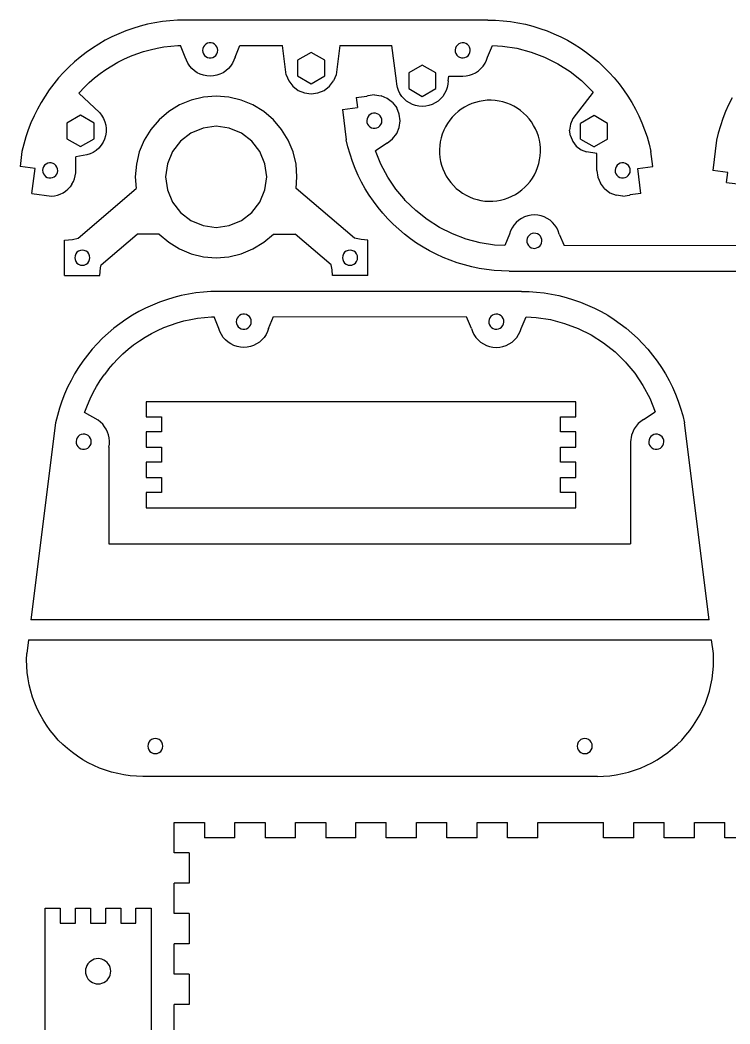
# Model space of a CAD drawing. Extents: x -205 to 205, y -255 to 210.
# Drawn here: x -202.2 to -61.6, y 9.1 to 207.8 of the extents above; entities that cross this region are included whole.
import ezdxf

# ---------------------------------------------------------------- set-up
doc = ezdxf.new("R2010")
doc.units = 0
doc.layers.get('0').update_dxf_attribs({"linetype": 'CONTINUOUS'})

msp = doc.modelspace()

# ---------------------------------------------------------------- linework, layer by layer
for p, q in [((-176.94, 206.96), (-178.39, 206.59)), ((-175.48, 207.26), (-176.94, 206.96)), ((-174, 207.5), (-175.48, 207.26)), ((-172.52, 207.67), (-174, 207.5)), ((-171.03, 207.77), (-172.52, 207.67)), ((-169.54, 207.8), (-171.03, 207.77)), ((-109.54, 207.8), (-169.54, 207.8)), ((-109.54, 207.8), (-108.05, 207.77)), ((-108.05, 207.77), (-106.56, 207.67)), ((-106.56, 207.67), (-105.07, 207.5)), ((-105.07, 207.5), (-103.6, 207.26)), ((-103.6, 207.26), (-102.14, 206.96)), ((-102.14, 206.96), (-100.69, 206.59)), ((-182.61, 205.1), (-183.97, 204.48)), ((-181.22, 205.66), (-182.61, 205.1)), ((-179.82, 206.16), (-181.22, 205.66)), ((-178.39, 206.59), (-179.82, 206.16)), ((-100.69, 206.59), (-99.26, 206.16)), ((-99.26, 206.16), (-97.85, 205.66)), ((-97.85, 205.66), (-96.47, 205.1)), ((-96.47, 205.1), (-95.11, 204.48)), ((-186.59, 203.06), (-187.85, 202.26)), ((-185.29, 203.8), (-186.59, 203.06)), ((-183.97, 204.48), (-185.29, 203.8)), ((-172.3, 202.66), (-170.92, 202.76)), ((-170.92, 202.76), (-170.41, 202.77)), ((-169.47, 200.48), (-170.41, 202.77)), ((-165.67, 202.79), (-165.87, 202.49)), ((-165.4, 203.03), (-165.67, 202.79)), ((-165.08, 203.2), (-165.4, 203.03)), ((-164.73, 203.29), (-165.08, 203.2)), ((-164.37, 203.29), (-164.73, 203.29)), ((-164.02, 203.21), (-164.37, 203.29)), ((-163.7, 203.04), (-164.02, 203.21)), ((-163.43, 202.8), (-163.7, 203.04)), ((-163.22, 202.51), (-163.43, 202.8)), ((-159.61, 200.48), (-158.65, 202.8)), ((-158.65, 202.8), (-150.23, 202.8)), ((-149.47, 196.98), (-150.23, 202.8)), ((-138.85, 202.8), (-139.61, 196.98)), ((-138.85, 202.8), (-128.56, 202.8)), ((-127.64, 195.8), (-128.56, 202.8)), ((-115.6, 202.86), (-115.82, 202.58)), ((-115.31, 203.09), (-115.6, 202.86)), ((-114.99, 203.23), (-115.31, 203.09)), ((-114.63, 203.3), (-114.99, 203.23)), ((-114.27, 203.28), (-114.63, 203.3)), ((-113.92, 203.17), (-114.27, 203.28)), ((-113.61, 202.98), (-113.92, 203.17)), ((-113.36, 202.73), (-113.61, 202.98)), ((-113.17, 202.42), (-113.36, 202.73)), ((-109.61, 200.48), (-108.66, 202.77)), ((-108.66, 202.77), (-106.66, 202.65)), ((-95.11, 204.48), (-93.78, 203.8)), ((-93.78, 203.8), (-92.49, 203.06)), ((-92.49, 203.06), (-91.23, 202.26)), ((-189.07, 201.4), (-190.26, 200.49)), ((-187.85, 202.26), (-189.07, 201.4)), ((-180.33, 200.63), (-179.04, 201.13)), ((-179.04, 201.13), (-177.73, 201.57)), ((-177.73, 201.57), (-176.39, 201.94)), ((-176.39, 201.94), (-175.04, 202.25)), ((-175.04, 202.25), (-173.68, 202.49)), ((-173.68, 202.49), (-172.3, 202.66)), ((-166, 202.15), (-166.04, 201.79)), ((-166.04, 201.79), (-165.99, 201.43)), ((-165.87, 202.49), (-166, 202.15)), ((-165.99, 201.43), (-165.86, 201.09)), ((-165.86, 201.09), (-165.65, 200.8)), ((-165.65, 200.8), (-165.38, 200.56)), ((-163.67, 200.58), (-163.41, 200.82)), ((-163.41, 200.82), (-163.2, 201.12)), ((-163.09, 202.18), (-163.22, 202.51)), ((-163.2, 201.12), (-163.08, 201.46)), ((-163.04, 201.82), (-163.09, 202.18)), ((-163.08, 201.46), (-163.04, 201.82)), ((-144.54, 201.4), (-147.22, 199.85)), ((-141.85, 199.85), (-144.54, 201.4)), ((-115.97, 202.25), (-116.04, 201.89)), ((-116.04, 201.89), (-116.01, 201.53)), ((-116.01, 201.53), (-115.91, 201.19)), ((-115.82, 202.58), (-115.97, 202.25)), ((-115.91, 201.19), (-115.72, 200.88)), ((-115.72, 200.88), (-115.46, 200.62)), ((-113.76, 200.52), (-113.48, 200.74)), ((-113.48, 200.74), (-113.26, 201.03)), ((-113.26, 201.03), (-113.11, 201.36)), ((-113.06, 202.07), (-113.17, 202.42)), ((-113.11, 201.36), (-113.04, 201.71)), ((-113.04, 201.71), (-113.06, 202.07)), ((-106.66, 202.65), (-103.81, 202.21)), ((-103.81, 202.21), (-101.02, 201.47)), ((-101.02, 201.47), (-98.32, 200.46)), ((-91.23, 202.26), (-90.01, 201.4)), ((-90.01, 201.4), (-88.82, 200.49)), ((-191.4, 199.53), (-192.49, 198.51)), ((-190.26, 200.49), (-191.4, 199.53)), ((-185.2, 198), (-184.03, 198.75)), ((-184.03, 198.75), (-182.83, 199.44)), ((-182.83, 199.44), (-181.6, 200.07)), ((-181.6, 200.07), (-180.33, 200.63)), ((-169.25, 199.85), (-169.47, 200.48)), ((-168.96, 199.25), (-169.25, 199.85)), ((-168.58, 198.7), (-168.96, 199.25)), ((-165.38, 200.56), (-165.06, 200.39)), ((-165.06, 200.39), (-164.71, 200.31)), ((-164.71, 200.31), (-164.34, 200.31)), ((-164.34, 200.31), (-163.99, 200.4)), ((-163.99, 200.4), (-163.67, 200.58)), ((-160.12, 199.25), (-160.49, 198.7)), ((-159.83, 199.85), (-160.12, 199.25)), ((-159.61, 200.48), (-159.83, 199.85)), ((-147.22, 199.85), (-147.22, 196.75)), ((-141.85, 196.75), (-141.85, 199.85)), ((-122.54, 198.9), (-125.22, 197.35)), ((-119.85, 197.35), (-122.54, 198.9)), ((-115.46, 200.62), (-115.15, 200.43)), ((-115.15, 200.43), (-114.81, 200.33)), ((-114.81, 200.33), (-114.45, 200.3)), ((-114.45, 200.3), (-114.09, 200.37)), ((-114.09, 200.37), (-113.76, 200.52)), ((-110.49, 198.7), (-110.12, 199.25)), ((-110.12, 199.25), (-109.83, 199.85)), ((-109.83, 199.85), (-109.61, 200.48)), ((-98.32, 200.46), (-95.74, 199.16)), ((-95.74, 199.16), (-93.3, 197.62)), ((-88.82, 200.49), (-87.68, 199.53)), ((-87.68, 199.53), (-86.59, 198.51)), ((-193.54, 197.45), (-194.54, 196.34)), ((-192.49, 198.51), (-193.54, 197.45)), ((-187.42, 196.34), (-186.33, 197.2)), ((-186.33, 197.2), (-185.2, 198)), ((-168.15, 198.2), (-168.58, 198.7)), ((-167.64, 197.76), (-168.15, 198.2)), ((-167.09, 197.39), (-167.64, 197.76)), ((-166.49, 197.09), (-167.09, 197.39)), ((-165.86, 196.88), (-166.49, 197.09)), ((-165.2, 196.75), (-165.86, 196.88)), ((-164.54, 196.7), (-165.2, 196.75)), ((-163.87, 196.75), (-164.54, 196.7)), ((-163.22, 196.88), (-163.87, 196.75)), ((-162.59, 197.09), (-163.22, 196.88)), ((-161.99, 197.39), (-162.59, 197.09)), ((-161.43, 197.76), (-161.99, 197.39)), ((-160.93, 198.2), (-161.43, 197.76)), ((-160.49, 198.7), (-160.93, 198.2)), ((-149.47, 196.98), (-148.96, 195.75)), ((-147.22, 196.75), (-144.54, 195.2)), ((-144.54, 195.2), (-141.85, 196.75)), ((-139.61, 196.98), (-140.12, 195.75)), ((-125.22, 197.35), (-125.22, 194.25)), ((-119.85, 194.25), (-119.85, 197.35)), ((-114.54, 196.7), (-113.87, 196.75)), ((-113.87, 196.75), (-113.22, 196.88)), ((-113.22, 196.88), (-112.59, 197.09)), ((-112.59, 197.09), (-111.99, 197.39)), ((-111.99, 197.39), (-111.43, 197.76)), ((-111.43, 197.76), (-110.93, 198.2)), ((-110.93, 198.2), (-110.49, 198.7)), ((-93.3, 197.62), (-91.04, 195.82)), ((-86.59, 198.51), (-85.54, 197.45)), ((-85.54, 197.45), (-84.54, 196.34)), ((-195.49, 195.19), (-196.38, 193.99)), ((-194.54, 196.34), (-195.49, 195.19)), ((-189.46, 194.47), (-188.46, 195.43)), ((-188.46, 195.43), (-187.42, 196.34)), ((-148.96, 195.75), (-148.15, 194.7)), ((-140.93, 194.7), (-140.12, 195.75)), ((-127.6, 195.14), (-127.64, 195.8)), ((-127.47, 194.48), (-127.6, 195.14)), ((-117.48, 195.14), (-117.61, 194.48)), ((-117.44, 195.8), (-117.48, 195.14)), ((-117.44, 195.8), (-117.32, 196.7)), ((-117.32, 196.7), (-114.54, 196.7)), ((-91.04, 195.82), (-88.98, 193.81)), ((-84.54, 196.34), (-83.59, 195.19)), ((-83.59, 195.19), (-82.69, 193.99)), ((-197.23, 192.76), (-198.01, 191.49)), ((-196.38, 193.99), (-197.23, 192.76)), ((-190.51, 193.34), (-190.4, 193.46)), ((-190.51, 193.34), (-186.46, 189.49)), ((-190.4, 193.46), (-189.46, 194.47)), ((-163.35, 192.77), (-165.85, 192.57)), ((-160.84, 192.57), (-163.35, 192.77)), ((-148.15, 194.7), (-147.09, 193.89)), ((-147.09, 193.89), (-145.86, 193.38)), ((-145.86, 193.38), (-144.54, 193.2)), ((-144.54, 193.2), (-143.22, 193.38)), ((-143.22, 193.38), (-141.99, 193.89)), ((-141.99, 193.89), (-140.93, 194.7)), ((-133.34, 192.8), (-133.53, 192.73)), ((-132.02, 192.98), (-133.34, 192.8)), ((-132.02, 192.98), (-130.7, 192.8)), ((-129.47, 192.3), (-130.7, 192.8)), ((-127.25, 193.85), (-127.47, 194.48)), ((-126.96, 193.25), (-127.25, 193.85)), ((-126.58, 192.7), (-126.96, 193.25)), ((-125.22, 194.25), (-122.54, 192.7)), ((-122.54, 192.7), (-119.85, 194.25)), ((-118.12, 193.25), (-118.49, 192.7)), ((-117.83, 193.85), (-118.12, 193.25)), ((-117.61, 194.48), (-117.83, 193.85)), ((-88.74, 193.53), (-92.76, 188.29)), ((-88.98, 193.81), (-88.74, 193.53)), ((-82.69, 193.99), (-81.85, 192.76)), ((-81.85, 192.76), (-81.07, 191.49)), ((-198.01, 191.49), (-198.73, 190.18)), ((-170.61, 191.02), (-172.75, 189.71)), ((-168.29, 191.98), (-170.61, 191.02)), ((-165.85, 192.57), (-168.29, 191.98)), ((-158.4, 191.98), (-160.84, 192.57)), ((-156.08, 191.02), (-158.4, 191.98)), ((-153.94, 189.71), (-156.08, 191.02)), ((-135.62, 192.47), (-133.53, 192.73)), ((-135.62, 192.47), (-135.37, 190.48)), ((-128.42, 191.48), (-129.47, 192.3)), ((-128.42, 191.48), (-127.61, 190.43)), ((-126.15, 192.2), (-126.58, 192.7)), ((-125.64, 191.76), (-126.15, 192.2)), ((-125.09, 191.39), (-125.64, 191.76)), ((-124.49, 191.09), (-125.09, 191.39)), ((-123.86, 190.88), (-124.49, 191.09)), ((-123.2, 190.75), (-123.86, 190.88)), ((-121.22, 190.88), (-121.87, 190.75)), ((-120.59, 191.09), (-121.22, 190.88)), ((-119.99, 191.39), (-120.59, 191.09)), ((-119.43, 191.76), (-119.99, 191.39)), ((-118.93, 192.2), (-119.43, 191.76)), ((-118.49, 192.7), (-118.93, 192.2)), ((-113.48, 190.95), (-114.17, 190.58)), ((-112.76, 191.26), (-113.48, 190.95)), ((-112.02, 191.52), (-112.76, 191.26)), ((-111.26, 191.71), (-112.02, 191.52)), ((-110.48, 191.85), (-111.26, 191.71)), ((-109.7, 191.92), (-110.48, 191.85)), ((-108.92, 191.93), (-109.7, 191.92)), ((-108.13, 191.89), (-108.92, 191.93)), ((-107.35, 191.78), (-108.13, 191.89)), ((-106.59, 191.6), (-107.35, 191.78)), ((-105.84, 191.37), (-106.59, 191.6)), ((-105.11, 191.09), (-105.84, 191.37)), ((-104.4, 190.74), (-105.11, 191.09)), ((-81.07, 191.49), (-80.34, 190.18)), ((-61.9, 191.05), (-62.5, 189.69)), ((-61.23, 192.39), (-61.9, 191.05)), ((-199.4, 188.85), (-200.01, 187.48)), ((-198.73, 190.18), (-199.4, 188.85)), ((-190.2, 188.96), (-192.88, 187.41)), ((-187.51, 187.41), (-190.2, 188.96)), ((-186.46, 189.49), (-186.02, 188.95)), ((-186.02, 188.95), (-185.66, 188.34)), ((-172.75, 189.71), (-174.66, 188.08)), ((-152.03, 188.08), (-153.94, 189.71)), ((-138.35, 190.11), (-135.37, 190.48)), ((-138.35, 190.11), (-137.6, 184.13)), ((-133.12, 188.9), (-133.33, 188.61)), ((-132.84, 189.14), (-133.12, 188.9)), ((-132.52, 189.29), (-132.84, 189.14)), ((-132.17, 189.37), (-132.52, 189.29)), ((-131.8, 189.36), (-132.17, 189.37)), ((-131.46, 189.27), (-131.8, 189.36)), ((-131.14, 189.09), (-131.46, 189.27)), ((-130.88, 188.84), (-131.14, 189.09)), ((-130.68, 188.54), (-130.88, 188.84)), ((-127.1, 189.2), (-127.61, 190.43)), ((-126.92, 187.88), (-127.1, 189.2)), ((-122.54, 190.7), (-123.2, 190.75)), ((-121.87, 190.75), (-122.54, 190.7)), ((-116.05, 189.17), (-116.6, 188.61)), ((-115.46, 189.69), (-116.05, 189.17)), ((-114.84, 190.16), (-115.46, 189.69)), ((-114.17, 190.58), (-114.84, 190.16)), ((-103.73, 190.34), (-104.4, 190.74)), ((-103.08, 189.89), (-103.73, 190.34)), ((-102.48, 189.39), (-103.08, 189.89)), ((-101.91, 188.84), (-102.48, 189.39)), ((-101.39, 188.25), (-101.91, 188.84)), ((-88.54, 188.9), (-91.22, 187.35)), ((-85.85, 187.35), (-88.54, 188.9)), ((-80.34, 190.18), (-79.68, 188.85)), ((-79.68, 188.85), (-79.07, 187.48)), ((-62.5, 189.69), (-63.04, 188.3)), ((-200.01, 187.48), (-200.55, 186.09)), ((-192.88, 187.41), (-192.88, 184.31)), ((-187.51, 184.31), (-187.51, 187.41)), ((-185.66, 188.34), (-185.39, 187.69)), ((-185.39, 187.69), (-185.21, 187.01)), ((-185.21, 187.01), (-185.12, 186.32)), ((-174.66, 188.08), (-176.29, 186.17)), ((-150.4, 186.17), (-152.03, 188.08)), ((-133.47, 188.28), (-133.52, 187.92)), ((-133.52, 187.92), (-133.49, 187.56)), ((-133.49, 187.56), (-133.37, 187.22)), ((-133.33, 188.61), (-133.47, 188.28)), ((-133.37, 187.22), (-133.17, 186.91)), ((-133.17, 186.91), (-132.9, 186.68)), ((-131.21, 186.62), (-130.93, 186.85)), ((-130.93, 186.85), (-130.72, 187.15)), ((-130.72, 187.15), (-130.58, 187.48)), ((-130.56, 188.2), (-130.68, 188.54)), ((-130.58, 187.48), (-130.53, 187.84)), ((-130.53, 187.84), (-130.56, 188.2)), ((-127.1, 186.56), (-126.92, 187.88)), ((-117.55, 187.36), (-117.95, 186.68)), ((-117.1, 188), (-117.55, 187.36)), ((-116.6, 188.61), (-117.1, 188)), ((-100.92, 187.63), (-101.39, 188.25)), ((-100.5, 186.96), (-100.92, 187.63)), ((-100.13, 186.27), (-100.5, 186.96)), ((-93.21, 187.21), (-93.37, 186.04)), ((-92.76, 188.29), (-93.21, 187.21)), ((-91.22, 184.25), (-91.22, 187.35)), ((-85.85, 184.25), (-85.85, 187.35)), ((-79.07, 187.48), (-78.53, 186.09)), ((-63.52, 186.88), (-63.94, 185.45)), ((-63.04, 188.3), (-63.52, 186.88)), ((-200.55, 186.09), (-201.03, 184.68)), ((-185.24, 184.92), (-185.44, 184.25)), ((-185.13, 185.61), (-185.24, 184.92)), ((-185.12, 186.32), (-185.13, 185.61)), ((-176.29, 186.17), (-177.6, 184.03)), ((-168.35, 185.43), (-170.42, 183.84)), ((-165.93, 186.42), (-168.35, 185.43)), ((-163.35, 186.77), (-165.93, 186.42)), ((-160.76, 186.42), (-163.35, 186.77)), ((-158.35, 185.43), (-160.76, 186.42)), ((-156.27, 183.84), (-158.35, 185.43)), ((-149.09, 184.03), (-150.4, 186.17)), ((-132.9, 186.68), (-132.59, 186.49)), ((-132.59, 186.49), (-132.25, 186.39)), ((-132.25, 186.39), (-131.88, 186.39)), ((-131.88, 186.39), (-131.53, 186.46)), ((-131.53, 186.46), (-131.21, 186.62)), ((-128.42, 184.27), (-127.61, 185.33)), ((-127.61, 185.33), (-127.1, 186.56)), ((-118.58, 185.25), (-118.81, 184.5)), ((-118.29, 185.98), (-118.58, 185.25)), ((-117.95, 186.68), (-118.29, 185.98)), ((-99.82, 185.55), (-100.13, 186.27)), ((-99.57, 184.81), (-99.82, 185.55)), ((-99.37, 184.05), (-99.57, 184.81)), ((-93.21, 184.88), (-93.37, 186.04)), ((-93.21, 184.88), (-92.76, 183.79)), ((-78.53, 186.09), (-78.05, 184.68)), ((-63.94, 185.45), (-64.29, 184)), ((-201.44, 183.24), (-201.79, 181.79)), ((-201.03, 184.68), (-201.44, 183.24)), ((-192.88, 184.31), (-190.2, 182.76)), ((-190.2, 182.76), (-187.51, 184.31)), ((-186.11, 183.01), (-186.56, 182.48)), ((-185.73, 183.61), (-186.11, 183.01)), ((-185.44, 184.25), (-185.73, 183.61)), ((-177.6, 184.03), (-178.56, 181.71)), ((-170.42, 183.84), (-172.01, 181.77)), ((-154.68, 181.77), (-156.27, 183.84)), ((-148.13, 181.71), (-149.09, 184.03)), ((-137.25, 182.68), (-137.6, 184.13)), ((-129.47, 183.46), (-131.8, 181.95)), ((-129.47, 183.46), (-128.42, 184.27)), ((-119.09, 182.95), (-119.14, 182.17)), ((-118.98, 183.73), (-119.09, 182.95)), ((-118.81, 184.5), (-118.98, 183.73)), ((-99.24, 183.27), (-99.37, 184.05)), ((-99.16, 182.49), (-99.24, 183.27)), ((-92.76, 183.79), (-92.05, 182.86)), ((-92.05, 182.86), (-91.12, 182.15)), ((-91.22, 184.25), (-88.54, 182.7)), ((-85.85, 184.25), (-88.54, 182.7)), ((-78.05, 184.68), (-77.64, 183.24)), ((-77.64, 183.24), (-77.29, 181.79)), ((-64.29, 184), (-65.03, 178.02)), ((-201.79, 181.79), (-202.17, 178.79)), ((-188.97, 181.1), (-191.11, 180.71)), ((-188.3, 181.31), (-188.97, 181.1)), ((-187.67, 181.62), (-188.3, 181.31)), ((-187.09, 182.01), (-187.67, 181.62)), ((-186.56, 182.48), (-187.09, 182.01)), ((-178.56, 181.71), (-179.15, 179.27)), ((-172.01, 181.77), (-173, 179.35)), ((-153.69, 179.35), (-154.68, 181.77)), ((-147.54, 179.27), (-148.13, 181.71)), ((-136.84, 181.24), (-137.25, 182.68)), ((-136.36, 179.83), (-136.84, 181.24)), ((-130.72, 179.27), (-131.8, 181.95)), ((-119.14, 182.17), (-119.13, 181.38)), ((-119.13, 181.38), (-119.06, 180.6)), ((-99.31, 180.14), (-99.2, 180.92)), ((-99.2, 180.92), (-99.15, 181.71)), ((-99.15, 181.71), (-99.16, 182.49)), ((-91.12, 182.15), (-90.03, 181.7)), ((-87.97, 181.42), (-90.03, 181.7)), ((-87.97, 178.04), (-87.97, 181.42)), ((-76.91, 178.79), (-77.29, 181.79)), ((-197.3, 179.07), (-197.52, 178.78)), ((-197.02, 179.3), (-197.3, 179.07)), ((-196.7, 179.46), (-197.02, 179.3)), ((-196.34, 179.54), (-196.7, 179.46)), ((-195.98, 179.53), (-196.34, 179.54)), ((-195.63, 179.43), (-195.98, 179.53)), ((-195.32, 179.25), (-195.63, 179.43)), ((-195.06, 179), (-195.32, 179.25)), ((-194.86, 178.7), (-195.06, 179)), ((-191.11, 178.18), (-191.11, 180.71)), ((-179.15, 179.27), (-179.35, 176.77)), ((-173, 179.35), (-173.35, 176.77)), ((-153.35, 176.77), (-153.69, 179.35)), ((-147.35, 176.77), (-147.54, 179.27)), ((-135.82, 178.44), (-136.36, 179.83)), ((-129.37, 176.72), (-130.72, 179.27)), ((-119.06, 180.6), (-118.92, 179.83)), ((-118.92, 179.83), (-118.73, 179.07)), ((-118.73, 179.07), (-118.47, 178.33)), ((-99.71, 178.63), (-99.48, 179.38)), ((-99.48, 179.38), (-99.31, 180.14)), ((-83.96, 179.07), (-84.17, 178.78)), ((-83.68, 179.3), (-83.96, 179.07)), ((-83.36, 179.46), (-83.68, 179.3)), ((-83.01, 179.54), (-83.36, 179.46)), ((-82.65, 179.53), (-83.01, 179.54)), ((-82.3, 179.43), (-82.65, 179.53)), ((-81.99, 179.24), (-82.3, 179.43)), ((-81.72, 179.01), (-81.99, 179.24)), ((-81.52, 178.7), (-81.72, 179.01)), ((-199.19, 178.41), (-202.17, 178.79)), ((-199.81, 173.45), (-199.19, 178.41)), ((-197.66, 178.45), (-197.71, 178.09)), ((-197.71, 178.09), (-197.68, 177.73)), ((-197.68, 177.73), (-197.56, 177.39)), ((-197.52, 178.78), (-197.66, 178.45)), ((-197.56, 177.39), (-197.36, 177.09)), ((-197.36, 177.09), (-197.1, 176.84)), ((-195.4, 176.78), (-195.12, 177.01)), ((-195.12, 177.01), (-194.91, 177.3)), ((-194.91, 177.3), (-194.77, 177.64)), ((-194.74, 178.35), (-194.86, 178.7)), ((-194.77, 177.64), (-194.71, 177.99)), ((-194.71, 177.99), (-194.74, 178.35)), ((-191.39, 176.39), (-191.23, 176.97)), ((-191.23, 176.97), (-191.13, 177.58)), ((-191.13, 177.58), (-191.11, 178.18)), ((-135.21, 177.07), (-135.82, 178.44)), ((-134.55, 175.74), (-135.21, 177.07)), ((-118.47, 178.33), (-118.16, 177.6)), ((-118.16, 177.6), (-117.79, 176.91)), ((-117.79, 176.91), (-117.37, 176.25)), ((-100.74, 176.52), (-100.34, 177.19)), ((-100.34, 177.19), (-100, 177.9)), ((-100, 177.9), (-99.71, 178.63)), ((-87.97, 178.04), (-87.79, 176.72)), ((-84.31, 178.44), (-84.37, 178.08)), ((-84.37, 178.08), (-84.33, 177.72)), ((-84.33, 177.72), (-84.21, 177.38)), ((-84.17, 178.78), (-84.31, 178.44)), ((-84.21, 177.38), (-84.01, 177.08)), ((-84.01, 177.08), (-83.75, 176.83)), ((-82.05, 176.79), (-81.77, 177.02)), ((-81.77, 177.02), (-81.56, 177.31)), ((-81.56, 177.31), (-81.42, 177.65)), ((-81.4, 178.36), (-81.52, 178.7)), ((-81.42, 177.65), (-81.37, 178)), ((-81.37, 178), (-81.4, 178.36)), ((-79.89, 178.41), (-76.91, 178.79)), ((-79.27, 173.45), (-79.89, 178.41)), ((-62.06, 177.64), (-65.03, 178.02)), ((-62.3, 175.66), (-62.06, 177.64)), ((-197.1, 176.84), (-196.79, 176.66)), ((-196.79, 176.66), (-196.44, 176.56)), ((-196.44, 176.56), (-196.08, 176.55)), ((-196.08, 176.55), (-195.73, 176.62)), ((-195.73, 176.62), (-195.4, 176.78)), ((-191.92, 175.29), (-192.27, 174.8)), ((-191.92, 175.29), (-191.62, 175.83)), ((-191.62, 175.83), (-191.39, 176.39)), ((-179.35, 176.77), (-179.16, 174.48)), ((-173.35, 176.77), (-173, 174.18)), ((-153.69, 174.18), (-153.35, 176.77)), ((-147.53, 174.48), (-147.35, 176.77)), ((-133.82, 174.43), (-134.55, 175.74)), ((-127.76, 174.33), (-129.37, 176.72)), ((-117.37, 176.25), (-116.9, 175.62)), ((-116.9, 175.62), (-116.38, 175.03)), ((-116.38, 175.03), (-115.82, 174.49)), ((-102.24, 174.7), (-101.69, 175.27)), ((-101.69, 175.27), (-101.19, 175.87)), ((-101.19, 175.87), (-100.74, 176.52)), ((-87.79, 176.72), (-87.28, 175.49)), ((-86.47, 174.44), (-87.28, 175.49)), ((-83.75, 176.83), (-83.43, 176.66)), ((-83.43, 176.66), (-83.09, 176.56)), ((-83.09, 176.56), (-82.72, 176.55)), ((-82.72, 176.55), (-82.37, 176.63)), ((-82.37, 176.63), (-82.05, 176.79)), ((-62.3, 175.66), (-58.47, 175.18)), ((-199.81, 173.45), (-195.97, 172.97)), ((-195.97, 172.97), (-195.37, 173.01)), ((-195.37, 173.01), (-194.78, 173.15)), ((-194.78, 173.15), (-194.2, 173.36)), ((-194.2, 173.36), (-193.66, 173.63)), ((-193.66, 173.63), (-193.15, 173.96)), ((-193.15, 173.96), (-192.69, 174.36)), ((-192.69, 174.36), (-192.27, 174.8)), ((-190.65, 164.66), (-179.16, 174.48)), ((-173, 174.18), (-172.01, 171.77)), ((-154.68, 171.77), (-153.69, 174.18)), ((-135.99, 164.63), (-147.53, 174.48)), ((-133.04, 173.16), (-133.82, 174.43)), ((-132.2, 171.93), (-133.04, 173.16)), ((-126.22, 172.46), (-127.76, 174.33)), ((-115.82, 174.49), (-115.21, 173.99)), ((-115.21, 173.99), (-114.57, 173.53)), ((-114.57, 173.53), (-113.89, 173.13)), ((-113.89, 173.13), (-113.19, 172.79)), ((-105.53, 172.61), (-104.81, 172.92)), ((-104.81, 172.92), (-104.12, 173.29)), ((-104.12, 173.29), (-103.46, 173.71)), ((-103.46, 173.71), (-102.83, 174.18)), ((-102.83, 174.18), (-102.24, 174.7)), ((-86.47, 174.44), (-85.42, 173.63)), ((-85.42, 173.63), (-84.19, 173.12)), ((-82.87, 172.94), (-84.19, 173.12)), ((-82.87, 172.94), (-81.55, 173.12)), ((-81.55, 173.12), (-81.36, 173.19)), ((-79.27, 173.45), (-81.36, 173.19)), ((-172.01, 171.77), (-170.42, 169.69)), ((-156.27, 169.69), (-154.68, 171.77)), ((-131.3, 170.73), (-132.2, 171.93)), ((-126.15, 172.39), (-126.22, 172.46)), ((-125.91, 172.11), (-126.15, 172.39)), ((-123.85, 170.1), (-125.91, 172.11)), ((-113.19, 172.79), (-112.46, 172.5)), ((-112.46, 172.5), (-111.71, 172.27)), ((-111.71, 172.27), (-110.94, 172.1)), ((-110.94, 172.1), (-110.16, 171.99)), ((-110.16, 171.99), (-109.38, 171.94)), ((-109.38, 171.94), (-108.59, 171.95)), ((-108.59, 171.95), (-107.81, 172.03)), ((-107.81, 172.03), (-107.04, 172.16)), ((-107.04, 172.16), (-106.28, 172.36)), ((-106.28, 172.36), (-105.53, 172.61)), ((-170.42, 169.69), (-168.35, 168.1)), ((-158.35, 168.1), (-156.27, 169.69)), ((-130.35, 169.58), (-131.3, 170.73)), ((-129.35, 168.47), (-130.35, 169.58)), ((-121.59, 168.31), (-123.85, 170.1)), ((-101.67, 169.05), (-102.3, 168.83)), ((-101.02, 169.18), (-101.67, 169.05)), ((-100.35, 169.22), (-101.02, 169.18)), ((-99.69, 169.18), (-100.35, 169.22)), ((-99.03, 169.05), (-99.69, 169.18)), ((-98.4, 168.83), (-99.03, 169.05)), ((-168.35, 168.1), (-165.93, 167.11)), ((-165.93, 167.11), (-163.35, 166.77)), ((-163.35, 166.77), (-160.76, 167.11)), ((-160.76, 167.11), (-158.35, 168.1)), ((-128.3, 167.41), (-129.35, 168.47)), ((-127.21, 166.4), (-128.3, 167.41)), ((-119.15, 166.76), (-121.59, 168.31)), ((-104.4, 167.22), (-104.77, 166.67)), ((-103.96, 167.73), (-104.4, 167.22)), ((-103.46, 168.17), (-103.96, 167.73)), ((-102.9, 168.54), (-103.46, 168.17)), ((-102.3, 168.83), (-102.9, 168.54)), ((-97.8, 168.54), (-98.4, 168.83)), ((-97.25, 168.17), (-97.8, 168.54)), ((-96.75, 167.73), (-97.25, 168.17)), ((-96.31, 167.22), (-96.75, 167.73)), ((-95.93, 166.67), (-96.31, 167.22)), ((-186.09, 159.38), (-178.99, 165.45)), ((-174.66, 165.45), (-178.99, 165.45)), ((-174.66, 165.45), (-172.75, 163.82)), ((-153.94, 163.82), (-152.03, 165.45)), ((-152.03, 165.45), (-147.7, 165.45)), ((-140.57, 159.36), (-147.7, 165.45)), ((-126.07, 165.43), (-127.21, 166.4)), ((-124.89, 164.52), (-126.07, 165.43)), ((-116.57, 165.47), (-119.15, 166.76)), ((-113.87, 164.45), (-116.57, 165.47)), ((-105.28, 165.44), (-106.23, 163.15)), ((-105.06, 166.07), (-105.28, 165.44)), ((-104.77, 166.67), (-105.06, 166.07)), ((-101.41, 165.18), (-101.64, 164.9)), ((-101.13, 165.4), (-101.41, 165.18)), ((-100.8, 165.55), (-101.13, 165.4)), ((-100.44, 165.62), (-100.8, 165.55)), ((-100.08, 165.59), (-100.44, 165.62)), ((-99.74, 165.49), (-100.08, 165.59)), ((-99.43, 165.3), (-99.74, 165.49)), ((-99.17, 165.04), (-99.43, 165.3)), ((-98.98, 164.73), (-99.17, 165.04)), ((-95.64, 166.07), (-95.93, 166.67)), ((-95.43, 165.44), (-95.64, 166.07)), ((-95.43, 165.44), (-94.48, 163.15)), ((-193.35, 164.27), (-191.76, 164.39)), ((-193.35, 157.27), (-193.35, 164.27)), ((-191.76, 164.39), (-190.65, 164.66)), ((-172.75, 163.82), (-170.61, 162.51)), ((-156.08, 162.51), (-153.94, 163.82)), ((-134.65, 164.35), (-135.99, 164.63)), ((-133.35, 164.27), (-134.65, 164.35)), ((-133.35, 157.27), (-133.35, 164.27)), ((-123.66, 163.67), (-124.89, 164.52)), ((-122.4, 162.87), (-123.66, 163.67)), ((-111.08, 163.71), (-113.87, 164.45)), ((-108.23, 163.27), (-111.08, 163.71)), ((-106.23, 163.15), (-108.23, 163.27)), ((-101.78, 164.57), (-101.85, 164.21)), ((-101.85, 164.21), (-101.83, 163.85)), ((-101.83, 163.85), (-101.72, 163.5)), ((-101.64, 164.9), (-101.78, 164.57)), ((-101.72, 163.5), (-101.53, 163.19)), ((-101.53, 163.19), (-101.28, 162.94)), ((-101.28, 162.94), (-100.97, 162.75)), ((-99.58, 162.84), (-99.29, 163.06)), ((-99.29, 163.06), (-99.07, 163.34)), ((-99.07, 163.34), (-98.92, 163.67)), ((-98.88, 164.39), (-98.98, 164.73)), ((-98.92, 163.67), (-98.85, 164.03)), ((-98.85, 164.03), (-98.88, 164.39)), ((-56.24, 163.12), (-94.48, 163.15)), ((-191.29, 161.15), (-191.35, 160.77)), ((-191.14, 161.52), (-191.29, 161.15)), ((-190.91, 161.83), (-191.14, 161.52)), ((-190.6, 162.06), (-190.91, 161.83)), ((-190.23, 162.21), (-190.6, 162.06)), ((-189.85, 162.27), (-190.23, 162.21)), ((-189.46, 162.21), (-189.85, 162.27)), ((-189.1, 162.06), (-189.46, 162.21)), ((-188.78, 161.83), (-189.1, 162.06)), ((-188.55, 161.52), (-188.78, 161.83)), ((-188.4, 161.15), (-188.55, 161.52)), ((-188.35, 160.77), (-188.4, 161.15)), ((-170.61, 162.51), (-168.29, 161.55)), ((-168.29, 161.55), (-165.85, 160.96)), ((-165.85, 160.96), (-163.35, 160.77)), ((-163.35, 160.77), (-160.84, 160.96)), ((-160.84, 160.96), (-158.4, 161.55)), ((-158.4, 161.55), (-156.08, 162.51)), ((-138.29, 161.15), (-138.35, 160.77)), ((-138.14, 161.52), (-138.29, 161.15)), ((-137.91, 161.83), (-138.14, 161.52)), ((-137.6, 162.06), (-137.91, 161.83)), ((-137.23, 162.21), (-137.6, 162.06)), ((-136.85, 162.27), (-137.23, 162.21)), ((-136.46, 162.21), (-136.85, 162.27)), ((-136.1, 162.06), (-136.46, 162.21)), ((-135.78, 161.83), (-136.1, 162.06)), ((-135.55, 161.52), (-135.78, 161.83)), ((-135.4, 161.15), (-135.55, 161.52)), ((-135.35, 160.77), (-135.4, 161.15)), ((-121.11, 162.12), (-122.4, 162.87)), ((-119.78, 161.44), (-121.11, 162.12)), ((-118.42, 160.82), (-119.78, 161.44)), ((-100.97, 162.75), (-100.62, 162.64)), ((-100.62, 162.64), (-100.26, 162.62)), ((-100.26, 162.62), (-99.91, 162.69)), ((-99.91, 162.69), (-99.58, 162.84)), ((-191.35, 160.77), (-191.29, 160.38)), ((-191.29, 160.38), (-191.14, 160.02)), ((-191.14, 160.02), (-190.91, 159.7)), ((-190.91, 159.7), (-190.6, 159.47)), ((-190.6, 159.47), (-190.23, 159.32)), ((-190.23, 159.32), (-189.85, 159.27)), ((-189.85, 159.27), (-189.46, 159.32)), ((-189.46, 159.32), (-189.1, 159.47)), ((-189.1, 159.47), (-188.78, 159.7)), ((-188.78, 159.7), (-188.55, 160.02)), ((-188.55, 160.02), (-188.4, 160.38)), ((-188.4, 160.38), (-188.35, 160.77)), ((-186.23, 158.79), (-186.09, 159.38)), ((-140.4, 158.35), (-140.57, 159.36)), ((-138.35, 160.77), (-138.29, 160.38)), ((-138.29, 160.38), (-138.14, 160.02)), ((-138.14, 160.02), (-137.91, 159.7)), ((-137.91, 159.7), (-137.6, 159.47)), ((-137.6, 159.47), (-137.23, 159.32)), ((-137.23, 159.32), (-136.85, 159.27)), ((-136.85, 159.27), (-136.46, 159.32)), ((-136.46, 159.32), (-136.1, 159.47)), ((-136.1, 159.47), (-135.78, 159.7)), ((-135.78, 159.7), (-135.55, 160.02)), ((-135.55, 160.02), (-135.4, 160.38)), ((-135.4, 160.38), (-135.35, 160.77)), ((-117.04, 160.26), (-118.42, 160.82)), ((-115.63, 159.76), (-117.04, 160.26)), ((-114.2, 159.33), (-115.63, 159.76)), ((-112.75, 158.96), (-114.2, 159.33)), ((-193.35, 157.27), (-186.35, 157.27)), ((-186.35, 157.27), (-186.23, 158.79)), ((-140.35, 157.27), (-140.4, 158.35)), ((-133.35, 157.27), (-140.35, 157.27)), ((-111.29, 158.66), (-112.75, 158.96)), ((-109.82, 158.42), (-111.29, 158.66)), ((-108.33, 158.25), (-109.82, 158.42)), ((-106.84, 158.15), (-108.33, 158.25)), ((-105.35, 158.12), (-106.84, 158.15)), ((-105.35, 158.12), (-45.35, 158.12)), ((-170.29, 153.26), (-171.74, 152.89)), ((-168.83, 153.56), (-170.29, 153.26)), ((-167.35, 153.8), (-168.83, 153.56)), ((-165.87, 153.97), (-167.35, 153.8)), ((-164.38, 154.07), (-165.87, 153.97)), ((-162.89, 154.1), (-164.38, 154.07)), ((-102.89, 154.1), (-162.89, 154.1)), ((-102.89, 154.1), (-101.4, 154.07)), ((-101.4, 154.07), (-99.91, 153.97)), ((-99.91, 153.97), (-98.42, 153.8)), ((-98.42, 153.8), (-96.95, 153.56)), ((-96.95, 153.56), (-95.49, 153.26)), ((-95.49, 153.26), (-94.04, 152.89)), ((-175.96, 151.4), (-177.32, 150.78)), ((-174.57, 151.96), (-175.96, 151.4)), ((-173.17, 152.46), (-174.57, 151.96)), ((-171.74, 152.89), (-173.17, 152.46)), ((-94.04, 152.89), (-92.61, 152.46)), ((-92.61, 152.46), (-91.2, 151.96)), ((-91.2, 151.96), (-89.82, 151.4)), ((-89.82, 151.4), (-88.46, 150.78)), ((-179.94, 149.36), (-181.2, 148.56)), ((-178.64, 150.1), (-179.94, 149.36)), ((-177.32, 150.78), (-178.64, 150.1)), ((-165.65, 148.96), (-164.27, 149.06)), ((-164.27, 149.06), (-163.76, 149.07)), ((-162.81, 146.78), (-163.76, 149.07)), ((-159.02, 149.09), (-159.22, 148.79)), ((-158.75, 149.33), (-159.02, 149.09)), ((-158.43, 149.5), (-158.75, 149.33)), ((-158.08, 149.59), (-158.43, 149.5)), ((-157.72, 149.59), (-158.08, 149.59)), ((-157.37, 149.51), (-157.72, 149.59)), ((-157.05, 149.35), (-157.37, 149.51)), ((-156.78, 149.1), (-157.05, 149.35)), ((-156.57, 148.81), (-156.78, 149.1)), ((-152.96, 146.78), (-152, 149.1)), ((-152, 149.1), (-113.76, 149.07)), ((-112.81, 146.78), (-113.76, 149.07)), ((-108.95, 149.16), (-109.17, 148.88)), ((-108.66, 149.39), (-108.95, 149.16)), ((-108.33, 149.53), (-108.66, 149.39)), ((-107.98, 149.6), (-108.33, 149.53)), ((-107.62, 149.58), (-107.98, 149.6)), ((-107.27, 149.47), (-107.62, 149.58)), ((-106.96, 149.28), (-107.27, 149.47)), ((-106.71, 149.03), (-106.96, 149.28)), ((-106.52, 148.72), (-106.71, 149.03)), ((-102.96, 146.78), (-102.01, 149.07)), ((-102.01, 149.07), (-100.01, 148.95)), ((-88.46, 150.78), (-87.13, 150.1)), ((-87.13, 150.1), (-85.84, 149.36)), ((-85.84, 149.36), (-84.58, 148.56)), ((-182.42, 147.7), (-183.61, 146.79)), ((-181.2, 148.56), (-182.42, 147.7)), ((-173.68, 146.93), (-172.39, 147.43)), ((-172.39, 147.43), (-171.08, 147.87)), ((-171.08, 147.87), (-169.74, 148.24)), ((-169.74, 148.24), (-168.39, 148.55)), ((-168.39, 148.55), (-167.03, 148.79)), ((-167.03, 148.79), (-165.65, 148.96)), ((-159.35, 148.45), (-159.39, 148.09)), ((-159.39, 148.09), (-159.34, 147.73)), ((-159.22, 148.79), (-159.35, 148.45)), ((-159.34, 147.73), (-159.21, 147.39)), ((-159.21, 147.39), (-159, 147.1)), ((-159, 147.1), (-158.73, 146.86)), ((-157.02, 146.88), (-156.76, 147.12)), ((-156.76, 147.12), (-156.55, 147.42)), ((-156.44, 148.48), (-156.57, 148.81)), ((-156.55, 147.42), (-156.43, 147.76)), ((-156.39, 148.12), (-156.44, 148.48)), ((-156.43, 147.76), (-156.39, 148.12)), ((-109.32, 148.55), (-109.39, 148.19)), ((-109.39, 148.19), (-109.36, 147.83)), ((-109.36, 147.83), (-109.26, 147.49)), ((-109.17, 148.88), (-109.32, 148.55)), ((-109.26, 147.49), (-109.07, 147.18)), ((-109.07, 147.18), (-108.81, 146.92)), ((-107.11, 146.82), (-106.83, 147.04)), ((-106.83, 147.04), (-106.6, 147.33)), ((-106.6, 147.33), (-106.46, 147.66)), ((-106.41, 148.37), (-106.52, 148.72)), ((-106.46, 147.66), (-106.39, 148.01)), ((-106.39, 148.01), (-106.41, 148.37)), ((-100.01, 148.95), (-97.16, 148.51)), ((-97.16, 148.51), (-94.37, 147.77)), ((-94.37, 147.77), (-91.67, 146.76)), ((-84.58, 148.56), (-83.36, 147.7)), ((-83.36, 147.7), (-82.17, 146.79)), ((-184.75, 145.83), (-185.84, 144.81)), ((-183.61, 146.79), (-184.75, 145.83)), ((-177.38, 145.05), (-176.18, 145.74)), ((-176.18, 145.74), (-174.95, 146.37)), ((-174.95, 146.37), (-173.68, 146.93)), ((-162.6, 146.15), (-162.81, 146.78)), ((-162.31, 145.55), (-162.6, 146.15)), ((-161.93, 145), (-162.31, 145.55)), ((-158.73, 146.86), (-158.41, 146.7)), ((-158.41, 146.7), (-158.06, 146.61)), ((-158.06, 146.61), (-157.69, 146.62)), ((-157.69, 146.62), (-157.34, 146.71)), ((-157.34, 146.71), (-157.02, 146.88)), ((-153.47, 145.55), (-153.84, 145)), ((-153.18, 146.15), (-153.47, 145.55)), ((-152.96, 146.78), (-153.18, 146.15)), ((-112.81, 146.78), (-112.6, 146.15)), ((-112.6, 146.15), (-112.31, 145.55)), ((-112.31, 145.55), (-111.93, 145)), ((-108.81, 146.92), (-108.5, 146.73)), ((-108.5, 146.73), (-108.16, 146.63)), ((-108.16, 146.63), (-107.8, 146.61)), ((-107.8, 146.61), (-107.44, 146.67)), ((-107.44, 146.67), (-107.11, 146.82)), ((-103.84, 145), (-103.47, 145.55)), ((-103.47, 145.55), (-103.18, 146.15)), ((-103.18, 146.15), (-102.96, 146.78)), ((-91.67, 146.76), (-89.09, 145.47)), ((-89.09, 145.47), (-86.65, 143.92)), ((-82.17, 146.79), (-81.03, 145.83)), ((-81.03, 145.83), (-79.94, 144.81)), ((-186.89, 143.75), (-187.89, 142.64)), ((-185.84, 144.81), (-186.89, 143.75)), ((-180.77, 142.64), (-179.68, 143.5)), ((-179.68, 143.5), (-178.55, 144.3)), ((-178.55, 144.3), (-177.38, 145.05)), ((-161.49, 144.5), (-161.93, 145)), ((-160.99, 144.06), (-161.49, 144.5)), ((-160.44, 143.69), (-160.99, 144.06)), ((-159.84, 143.39), (-160.44, 143.69)), ((-159.21, 143.18), (-159.84, 143.39)), ((-158.55, 143.05), (-159.21, 143.18)), ((-156.57, 143.18), (-157.22, 143.05)), ((-155.94, 143.39), (-156.57, 143.18)), ((-155.34, 143.69), (-155.94, 143.39)), ((-154.78, 144.06), (-155.34, 143.69)), ((-154.28, 144.5), (-154.78, 144.06)), ((-153.84, 145), (-154.28, 144.5)), ((-111.93, 145), (-111.49, 144.5)), ((-111.49, 144.5), (-110.99, 144.06)), ((-110.99, 144.06), (-110.44, 143.69)), ((-110.44, 143.69), (-109.84, 143.39)), ((-109.84, 143.39), (-109.21, 143.18)), ((-109.21, 143.18), (-108.55, 143.05)), ((-107.22, 143.05), (-106.57, 143.18)), ((-106.57, 143.18), (-105.94, 143.39)), ((-105.94, 143.39), (-105.34, 143.69)), ((-105.34, 143.69), (-104.78, 144.06)), ((-104.78, 144.06), (-104.28, 144.5)), ((-104.28, 144.5), (-103.84, 145)), ((-86.65, 143.92), (-84.39, 142.12)), ((-79.94, 144.81), (-78.89, 143.75)), ((-78.89, 143.75), (-77.89, 142.64)), ((-188.84, 141.49), (-189.73, 140.29)), ((-187.89, 142.64), (-188.84, 141.49)), ((-182.81, 140.77), (-181.81, 141.73)), ((-181.81, 141.73), (-180.77, 142.64)), ((-157.89, 143), (-158.55, 143.05)), ((-157.22, 143.05), (-157.89, 143)), ((-108.55, 143.05), (-107.89, 143)), ((-107.89, 143), (-107.22, 143.05)), ((-84.39, 142.12), (-82.33, 140.11)), ((-77.89, 142.64), (-76.94, 141.49)), ((-76.94, 141.49), (-76.04, 140.29)), ((-189.73, 140.29), (-190.57, 139.06)), ((-184.65, 138.71), (-183.75, 139.76)), ((-183.75, 139.76), (-182.81, 140.77)), ((-82.33, 140.11), (-82.09, 139.84)), ((-82.09, 139.84), (-82.02, 139.76)), ((-82.02, 139.76), (-80.48, 137.89)), ((-76.04, 140.29), (-75.2, 139.06)), ((-191.36, 137.79), (-192.08, 136.48)), ((-190.57, 139.06), (-191.36, 137.79)), ((-186.28, 136.47), (-185.5, 137.61)), ((-184.65, 138.71), (-185.5, 137.61)), ((-80.48, 137.89), (-78.87, 135.5)), ((-75.2, 139.06), (-74.42, 137.79)), ((-74.42, 137.79), (-73.69, 136.48)), ((-192.75, 135.15), (-193.36, 133.78)), ((-192.08, 136.48), (-192.75, 135.15)), ((-187.69, 134.09), (-187.02, 135.3)), ((-187.02, 135.3), (-186.28, 136.47)), ((-78.87, 135.5), (-77.52, 132.95)), ((-73.69, 136.48), (-73.03, 135.15)), ((-73.03, 135.15), (-72.42, 133.78)), ((-193.36, 133.78), (-193.9, 132.39)), ((-188.3, 132.84), (-187.69, 134.09)), ((-72.42, 133.78), (-71.88, 132.39)), ((-193.9, 132.39), (-194.38, 130.98)), ((-189.34, 130.27), (-188.85, 131.57)), ((-188.85, 131.57), (-188.3, 132.84)), ((-177.18, 132.27), (-177.18, 129.27)), ((-92.18, 132.27), (-177.18, 132.27)), ((-92.18, 129.27), (-92.18, 132.27)), ((-77.52, 132.95), (-76.44, 130.27)), ((-71.88, 132.39), (-71.4, 130.98)), ((-194.79, 129.54), (-195.14, 128.09)), ((-194.38, 130.98), (-194.79, 129.54)), ((-189.38, 130.13), (-189.34, 130.27)), ((-186.73, 128.59), (-189.38, 130.13)), ((-177.18, 129.27), (-174.18, 129.27)), ((-174.18, 129.27), (-174.18, 126.27)), ((-95.18, 126.27), (-95.18, 129.27)), ((-95.18, 129.27), (-92.18, 129.27)), ((-78.77, 128.76), (-76.44, 130.27)), ((-71.4, 130.98), (-70.99, 129.54)), ((-70.99, 129.54), (-70.64, 128.09)), ((-195.14, 128.09), (-200.01, 89.1)), ((-186.25, 128.22), (-186.73, 128.59)), ((-185.81, 127.8), (-186.25, 128.22)), ((-185.42, 127.32), (-185.81, 127.8)), ((-185.1, 126.81), (-185.42, 127.32)), ((-79.82, 127.95), (-80.63, 126.89)), ((-78.77, 128.76), (-79.82, 127.95)), ((-65.76, 89.1), (-70.64, 128.09)), ((-190.65, 125.37), (-190.87, 125.08)), ((-190.37, 125.61), (-190.65, 125.37)), ((-190.05, 125.76), (-190.37, 125.61)), ((-189.69, 125.84), (-190.05, 125.76)), ((-189.33, 125.83), (-189.69, 125.84)), ((-188.98, 125.73), (-189.33, 125.83)), ((-188.67, 125.55), (-188.98, 125.73)), ((-188.41, 125.3), (-188.67, 125.55)), ((-188.21, 125), (-188.41, 125.3)), ((-184.84, 126.26), (-185.1, 126.81)), ((-184.64, 125.69), (-184.84, 126.26)), ((-184.52, 125.09), (-184.64, 125.69)), ((-174.18, 126.27), (-177.18, 126.27)), ((-177.18, 126.27), (-177.18, 123.27)), ((-92.18, 126.27), (-95.18, 126.27)), ((-92.18, 123.27), (-92.18, 126.27)), ((-81.14, 125.66), (-81.32, 124.34)), ((-80.63, 126.89), (-81.14, 125.66)), ((-77.31, 125.37), (-77.52, 125.08)), ((-77.03, 125.6), (-77.31, 125.37)), ((-76.71, 125.76), (-77.03, 125.6)), ((-76.36, 125.84), (-76.71, 125.76)), ((-75.99, 125.83), (-76.36, 125.84)), ((-75.65, 125.73), (-75.99, 125.83)), ((-75.34, 125.54), (-75.65, 125.73)), ((-75.07, 125.31), (-75.34, 125.54)), ((-74.87, 125), (-75.07, 125.31)), ((-191.01, 124.75), (-191.06, 124.39)), ((-191.06, 124.39), (-191.03, 124.03)), ((-191.03, 124.03), (-190.91, 123.69)), ((-190.87, 125.08), (-191.01, 124.75)), ((-190.91, 123.69), (-190.71, 123.39)), ((-190.71, 123.39), (-190.45, 123.14)), ((-188.75, 123.08), (-188.47, 123.31)), ((-188.47, 123.31), (-188.26, 123.6)), ((-188.26, 123.6), (-188.12, 123.94)), ((-188.09, 124.65), (-188.21, 125)), ((-188.12, 123.94), (-188.06, 124.29)), ((-188.06, 124.29), (-188.09, 124.65)), ((-184.58, 123.27), (-184.48, 123.88)), ((-184.58, 123.27), (-184.58, 104.1)), ((-184.46, 124.48), (-184.52, 125.09)), ((-184.48, 123.88), (-184.46, 124.48)), ((-177.18, 123.27), (-174.18, 123.27)), ((-174.18, 123.27), (-174.18, 120.27)), ((-95.18, 123.27), (-92.18, 123.27)), ((-95.18, 120.27), (-95.18, 123.27)), ((-81.32, 124.34), (-81.32, 104.1)), ((-77.66, 124.74), (-77.71, 124.38)), ((-77.71, 124.38), (-77.68, 124.02)), ((-77.68, 124.02), (-77.56, 123.68)), ((-77.52, 125.08), (-77.66, 124.74)), ((-77.56, 123.68), (-77.36, 123.38)), ((-77.36, 123.38), (-77.1, 123.13)), ((-75.4, 123.09), (-75.12, 123.32)), ((-75.12, 123.32), (-74.91, 123.61)), ((-74.91, 123.61), (-74.77, 123.95)), ((-74.75, 124.66), (-74.87, 125)), ((-74.77, 123.95), (-74.72, 124.3)), ((-74.72, 124.3), (-74.75, 124.66)), ((-190.45, 123.14), (-190.14, 122.96)), ((-190.14, 122.96), (-189.79, 122.86)), ((-189.79, 122.86), (-189.43, 122.85)), ((-189.43, 122.85), (-189.08, 122.92)), ((-189.08, 122.92), (-188.75, 123.08)), ((-77.1, 123.13), (-76.78, 122.96)), ((-76.78, 122.96), (-76.44, 122.86)), ((-76.44, 122.86), (-76.07, 122.85)), ((-76.07, 122.85), (-75.72, 122.93)), ((-75.72, 122.93), (-75.4, 123.09)), ((-177.18, 120.27), (-177.18, 117.27)), ((-174.18, 120.27), (-177.18, 120.27)), ((-92.18, 120.27), (-95.18, 120.27)), ((-92.18, 117.27), (-92.18, 120.27)), ((-177.18, 117.27), (-174.18, 117.27)), ((-174.18, 117.27), (-174.18, 114.27)), ((-95.18, 117.27), (-92.18, 117.27)), ((-95.18, 114.27), (-95.18, 117.27)), ((-177.18, 114.27), (-177.18, 111.27)), ((-174.18, 114.27), (-177.18, 114.27)), ((-92.18, 114.27), (-95.18, 114.27)), ((-92.18, 111.27), (-92.18, 114.27)), ((-177.18, 111.27), (-92.18, 111.27)), ((-184.58, 104.1), (-81.32, 104.1)), ((-65.76, 89.1), (-200.01, 89.1)), ((-200.51, 85.1), (-200.85, 82.39)), ((-200.51, 85.1), (-65.26, 85.1)), ((-64.92, 82.39), (-65.26, 85.1)), ((-200.89, 81.15), (-200.85, 82.39)), ((-64.89, 81.15), (-64.92, 82.39)), ((-200.86, 79.9), (-200.89, 81.15)), ((-200.76, 78.66), (-200.86, 79.9)), ((-65.02, 78.66), (-64.92, 79.9)), ((-64.92, 79.9), (-64.89, 81.15)), ((-200.59, 77.42), (-200.76, 78.66)), ((-65.19, 77.42), (-65.02, 78.66)), ((-200.36, 76.19), (-200.59, 77.42)), ((-200.06, 74.98), (-200.36, 76.19)), ((-65.72, 74.98), (-65.42, 76.19)), ((-65.42, 76.19), (-65.19, 77.42)), ((-199.7, 73.79), (-200.06, 74.98)), ((-199.27, 72.62), (-199.7, 73.79)), ((-66.51, 72.62), (-66.08, 73.79)), ((-66.08, 73.79), (-65.72, 74.98)), ((-198.78, 71.47), (-199.27, 72.62)), ((-67, 71.47), (-66.51, 72.62)), ((-198.22, 70.36), (-198.78, 71.47)), ((-197.61, 69.27), (-198.22, 70.36)), ((-68.17, 69.27), (-67.55, 70.36)), ((-67.55, 70.36), (-67, 71.47)), ((-196.94, 68.22), (-197.61, 69.27)), ((-196.21, 67.2), (-196.94, 68.22)), ((-69.56, 67.2), (-68.84, 68.22)), ((-68.84, 68.22), (-68.17, 69.27)), ((-195.43, 66.23), (-196.21, 67.2)), ((-194.6, 65.3), (-195.43, 66.23)), ((-175.39, 65.6), (-175.78, 65.55)), ((-175, 65.55), (-175.39, 65.6)), ((-90.39, 65.6), (-90.78, 65.55)), ((-90, 65.55), (-90.39, 65.6)), ((-71.18, 65.3), (-70.34, 66.23)), ((-70.34, 66.23), (-69.56, 67.2)), ((-193.72, 64.42), (-194.6, 65.3)), ((-192.79, 63.59), (-193.72, 64.42)), ((-191.82, 62.8), (-192.79, 63.59)), ((-176.84, 64.49), (-176.89, 64.1)), ((-176.89, 64.1), (-176.84, 63.71)), ((-176.69, 64.85), (-176.84, 64.49)), ((-176.84, 63.71), (-176.69, 63.35)), ((-176.45, 65.16), (-176.69, 64.85)), ((-176.14, 65.4), (-176.45, 65.16)), ((-175.78, 65.55), (-176.14, 65.4)), ((-174.64, 65.4), (-175, 65.55)), ((-174.33, 65.16), (-174.64, 65.4)), ((-174.09, 64.85), (-174.33, 65.16)), ((-173.94, 64.49), (-174.09, 64.85)), ((-174.09, 63.35), (-173.94, 63.71)), ((-173.89, 64.1), (-173.94, 64.49)), ((-173.94, 63.71), (-173.89, 64.1)), ((-91.84, 64.49), (-91.89, 64.1)), ((-91.89, 64.1), (-91.84, 63.71)), ((-91.69, 64.85), (-91.84, 64.49)), ((-91.84, 63.71), (-91.69, 63.35)), ((-91.45, 65.16), (-91.69, 64.85)), ((-91.14, 65.4), (-91.45, 65.16)), ((-90.78, 65.55), (-91.14, 65.4)), ((-89.64, 65.4), (-90, 65.55)), ((-89.33, 65.16), (-89.64, 65.4)), ((-89.09, 64.85), (-89.33, 65.16)), ((-88.94, 64.49), (-89.09, 64.85)), ((-89.09, 63.35), (-88.94, 63.71)), ((-88.89, 64.1), (-88.94, 64.49)), ((-88.94, 63.71), (-88.89, 64.1)), ((-73.96, 62.8), (-72.98, 63.59)), ((-72.98, 63.59), (-72.06, 64.42)), ((-72.06, 64.42), (-71.18, 65.3)), ((-190.81, 62.07), (-191.82, 62.8)), ((-189.76, 61.4), (-190.81, 62.07)), ((-176.69, 63.35), (-176.45, 63.04)), ((-176.45, 63.04), (-176.14, 62.8)), ((-176.14, 62.8), (-175.78, 62.65)), ((-175.78, 62.65), (-175.39, 62.6)), ((-175.39, 62.6), (-175, 62.65)), ((-175, 62.65), (-174.64, 62.8)), ((-174.64, 62.8), (-174.33, 63.04)), ((-174.33, 63.04), (-174.09, 63.35)), ((-91.69, 63.35), (-91.45, 63.04)), ((-91.45, 63.04), (-91.14, 62.8)), ((-91.14, 62.8), (-90.78, 62.65)), ((-90.78, 62.65), (-90.39, 62.6)), ((-90.39, 62.6), (-90, 62.65)), ((-90, 62.65), (-89.64, 62.8)), ((-89.64, 62.8), (-89.33, 63.04)), ((-89.33, 63.04), (-89.09, 63.35)), ((-76.02, 61.4), (-74.97, 62.07)), ((-74.97, 62.07), (-73.96, 62.8)), ((-188.67, 60.79), (-189.76, 61.4)), ((-187.56, 60.23), (-188.67, 60.79)), ((-186.41, 59.74), (-187.56, 60.23)), ((-185.24, 59.31), (-186.41, 59.74)), ((-80.54, 59.31), (-79.37, 59.74)), ((-79.37, 59.74), (-78.22, 60.23)), ((-78.22, 60.23), (-77.1, 60.79)), ((-77.1, 60.79), (-76.02, 61.4)), ((-184.05, 58.94), (-185.24, 59.31)), ((-182.84, 58.64), (-184.05, 58.94)), ((-181.61, 58.41), (-182.84, 58.64)), ((-180.38, 58.24), (-181.61, 58.41)), ((-179.14, 58.14), (-180.38, 58.24)), ((-177.89, 58.1), (-179.14, 58.14)), ((-87.89, 58.1), (-177.89, 58.1)), ((-87.89, 58.1), (-86.64, 58.14)), ((-86.64, 58.14), (-85.4, 58.24)), ((-85.4, 58.24), (-84.16, 58.41)), ((-84.16, 58.41), (-82.94, 58.64)), ((-82.94, 58.64), (-81.73, 58.94)), ((-81.73, 58.94), (-80.54, 59.31)), ((-171.67, 48.96), (-165.67, 48.96)), ((-171.67, 42.96), (-171.67, 48.96)), ((-165.67, 48.96), (-165.67, 45.96)), ((-159.67, 45.96), (-159.67, 48.96)), ((-159.67, 48.96), (-153.67, 48.96)), ((-153.67, 48.96), (-153.67, 45.96)), ((-147.67, 45.96), (-147.67, 48.96)), ((-147.67, 48.96), (-141.67, 48.96)), ((-141.67, 48.96), (-141.67, 45.96)), ((-135.67, 48.96), (-129.67, 48.96)), ((-135.67, 45.96), (-135.67, 48.96)), ((-129.67, 45.96), (-129.67, 48.96)), ((-123.67, 45.96), (-123.67, 48.96)), ((-123.67, 48.96), (-117.67, 48.96)), ((-117.67, 45.96), (-117.67, 48.96)), ((-111.67, 48.96), (-105.67, 48.96)), ((-111.67, 45.96), (-111.67, 48.96)), ((-105.67, 45.96), (-105.67, 48.96)), ((-99.67, 48.96), (-86.67, 48.96)), ((-99.67, 45.96), (-99.67, 48.96)), ((-86.67, 45.96), (-86.67, 48.96)), ((-80.67, 48.96), (-74.67, 48.96)), ((-80.67, 45.96), (-80.67, 48.96)), ((-74.67, 45.96), (-74.67, 48.96)), ((-68.67, 45.96), (-68.67, 48.96)), ((-68.67, 48.96), (-62.67, 48.96)), ((-62.67, 45.96), (-62.67, 48.96)), ((-159.67, 45.96), (-165.67, 45.96)), ((-147.67, 45.96), (-153.67, 45.96)), ((-135.67, 45.96), (-141.67, 45.96)), ((-123.67, 45.96), (-129.67, 45.96)), ((-111.67, 45.96), (-117.67, 45.96)), ((-99.67, 45.96), (-105.67, 45.96)), ((-80.67, 45.96), (-86.67, 45.96)), ((-68.67, 45.96), (-74.67, 45.96)), ((-56.67, 45.96), (-62.67, 45.96)), ((-168.67, 42.96), (-171.67, 42.96)), ((-168.67, 42.96), (-168.67, 36.96)), ((-168.67, 36.96), (-171.67, 36.96)), ((-171.67, 30.96), (-171.67, 36.96)), ((-197.22, -7.98), (-197.22, 32.02)), ((-197.22, 32.02), (-194.22, 32.02)), ((-194.22, 32.02), (-194.22, 29.02)), ((-191.22, 32.02), (-188.22, 32.02)), ((-191.22, 29.02), (-191.22, 32.02)), ((-188.22, 32.02), (-188.22, 29.02)), ((-185.22, 29.02), (-185.22, 32.02)), ((-185.22, 32.02), (-182.22, 32.02)), ((-182.22, 32.02), (-182.22, 29.02)), ((-179.22, 29.02), (-179.22, 32.02)), ((-179.22, 32.02), (-176.22, 32.02)), ((-176.22, 32.02), (-176.22, -7.98)), ((-168.67, 30.96), (-171.67, 30.96)), ((-168.67, 30.96), (-168.67, 24.96)), ((-194.22, 29.02), (-191.22, 29.02)), ((-188.22, 29.02), (-185.22, 29.02)), ((-182.22, 29.02), (-179.22, 29.02)), ((-168.67, 24.96), (-171.67, 24.96)), ((-171.67, 18.96), (-171.67, 24.96)), ((-187.49, 21.9), (-187.86, 21.75)), ((-187.11, 21.99), (-187.49, 21.9)), ((-186.72, 22.02), (-187.11, 21.99)), ((-186.33, 21.99), (-186.72, 22.02)), ((-185.95, 21.9), (-186.33, 21.99)), ((-185.59, 21.75), (-185.95, 21.9)), ((-189.19, 19.91), (-189.22, 19.52)), ((-189.1, 20.29), (-189.19, 19.91)), ((-188.95, 20.66), (-189.1, 20.29)), ((-188.74, 20.99), (-188.95, 20.66)), ((-188.49, 21.29), (-188.74, 20.99)), ((-188.19, 21.54), (-188.49, 21.29)), ((-187.86, 21.75), (-188.19, 21.54)), ((-185.25, 21.54), (-185.59, 21.75)), ((-184.95, 21.29), (-185.25, 21.54)), ((-184.7, 20.99), (-184.95, 21.29)), ((-184.49, 20.66), (-184.7, 20.99)), ((-184.34, 20.29), (-184.49, 20.66)), ((-184.25, 19.91), (-184.34, 20.29)), ((-184.22, 19.52), (-184.25, 19.91)), ((-189.22, 19.52), (-189.19, 19.13)), ((-189.19, 19.13), (-189.1, 18.75)), ((-189.1, 18.75), (-188.95, 18.39)), ((-188.95, 18.39), (-188.74, 18.05)), ((-188.74, 18.05), (-188.49, 17.75)), ((-184.95, 17.75), (-184.7, 18.05)), ((-184.7, 18.05), (-184.49, 18.39)), ((-184.49, 18.39), (-184.34, 18.75)), ((-184.34, 18.75), (-184.25, 19.13)), ((-184.25, 19.13), (-184.22, 19.52)), ((-168.67, 18.96), (-171.67, 18.96)), ((-168.67, 18.96), (-168.67, 12.96)), ((-188.49, 17.75), (-188.19, 17.5)), ((-188.19, 17.5), (-187.86, 17.29)), ((-187.86, 17.29), (-187.49, 17.14)), ((-187.49, 17.14), (-187.11, 17.05)), ((-187.11, 17.05), (-186.72, 17.02)), ((-186.72, 17.02), (-186.33, 17.05)), ((-186.33, 17.05), (-185.95, 17.14)), ((-185.95, 17.14), (-185.59, 17.29)), ((-185.59, 17.29), (-185.25, 17.5)), ((-185.25, 17.5), (-184.95, 17.75)), ((-168.67, 12.96), (-171.67, 12.96)), ((-171.67, 6.96), (-171.67, 12.96))]:
    msp.add_line(p, q)

doc.saveas('drawing.dxf')
